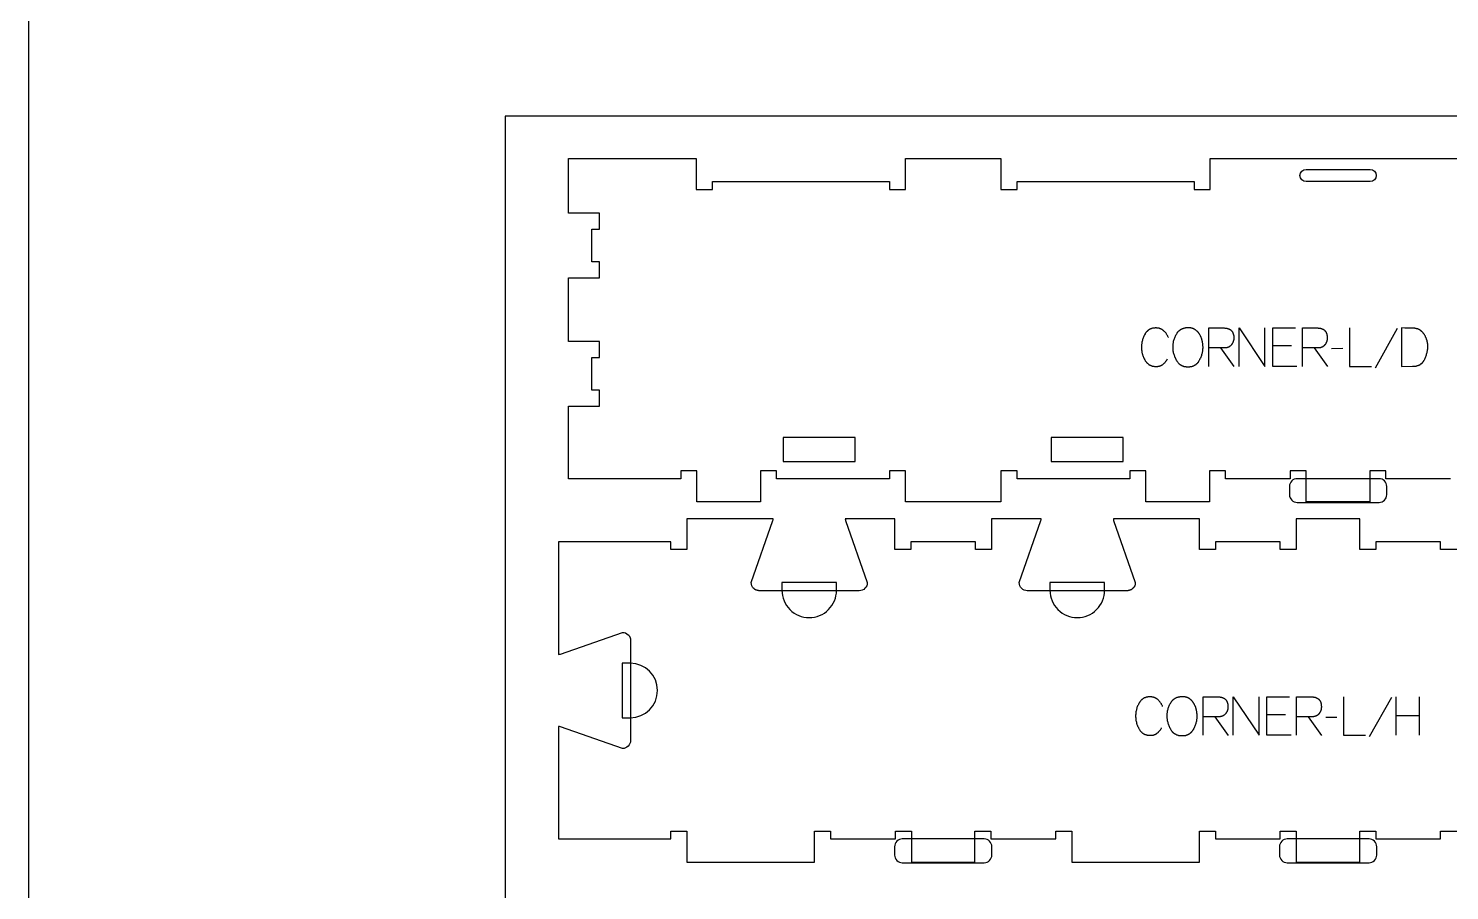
# Model space of a CAD drawing. Extents: x 0 to 4485, y 0 to 8771.
# Drawn here: x 0 to 1108, y 3107 to 3779 of the extents above; entities that cross this region are included whole.
import ezdxf

# ---------------------------------------------------------------- set-up
doc = ezdxf.new("R2010")
doc.units = 0
for name, color, linetype in [('0_SHEET_SPRUCEPLY_2440X122', 1, 'CONTINUOUS'), ('1_ANYTOOL_1MMDEEP_LABELS_S', 2, 'CONTINUOUS'), ('3_ANYTOOL_CUTTHROUGH_INSID', 4, 'CONTINUOUS'), ('4_ANYTOOL_CUTTHROUGH_OUTSI', 5, 'CONTINUOUS'), ('5_ANYTOOL_HALF_MILL_9MM_IN', 3, 'CONTINUOUS'), ('DONOTCUT', 7, 'CONTINUOUS')]:
    doc.layers.add(name, color=color, linetype=linetype)

msp = doc.modelspace()

# ---------------------------------------------------------------- linework, layer by layer
at = {"layer": '0_SHEET_SPRUCEPLY_2440X122'}
msp.add_lwpolyline([(371.7, 3711), (371.7, 2491), (2811.7, 2491), (2811.7, 3711)], close=True, dxfattribs=at)
at = {"layer": '1_ANYTOOL_1MMDEEP_LABELS_S', "color": 2}
for points in [[(888.6, 3538.5), (888.4, 3538.9), (888.2, 3539.3), (888.1, 3539.6), (887.9, 3540), (887.7, 3540.4), (887.5, 3540.7), (887.2, 3541.1), (887, 3541.4), (886.8, 3541.8), (886.5, 3542.1), (886.3, 3542.4), (886, 3542.7), (885.7, 3543), (885.4, 3543.3), (885.1, 3543.6), (884.8, 3543.8), (884.7, 3544), (884.5, 3544.1), (884.3, 3544.2), (884.2, 3544.3), (884, 3544.5), (883.8, 3544.6), (883.7, 3544.7), (883.5, 3544.8), (883.3, 3544.9), (883.2, 3545), (883, 3545.1), (882.8, 3545.1), (882.6, 3545.2), (882.4, 3545.3), (882.2, 3545.4), (882, 3545.4), (881.9, 3545.5), (881.7, 3545.6), (881.5, 3545.6), (881.3, 3545.7), (881.1, 3545.7), (880.9, 3545.8), (880.7, 3545.8), (880.5, 3545.8), (880.2, 3545.9), (880, 3545.9), (879.8, 3545.9), (879.6, 3545.9), (879.4, 3545.9), (879.2, 3546), (878.9, 3546), (878.7, 3546), (878.4, 3546), (878, 3545.9), (877.7, 3545.9), (877.4, 3545.9), (877.1, 3545.9), (876.7, 3545.8), (876.4, 3545.7), (876.1, 3545.7), (875.8, 3545.6), (875.5, 3545.5), (875.2, 3545.4), (875, 3545.3), (874.7, 3545.2), (874.5, 3545.1), (874.4, 3545.1), (874.3, 3545), (874.1, 3544.9), (874, 3544.9), (873.9, 3544.8), (873.7, 3544.7), (873.6, 3544.6), (873.5, 3544.6), (873.4, 3544.5), (873.2, 3544.4), (873.1, 3544.3), (873, 3544.2), (872.9, 3544.1), (872.6, 3543.9), (872.4, 3543.7), (872.2, 3543.5), (872, 3543.3), (871.7, 3543.1), (871.5, 3542.9), (871.3, 3542.6), (871.1, 3542.4), (870.9, 3542.1), (870.7, 3541.8), (870.6, 3541.6), (870.4, 3541.3), (870, 3540.7), (869.7, 3540.1), (869.4, 3539.5), (869.2, 3538.9), (868.9, 3538.2), (868.7, 3537.6), (868.5, 3537), (868.3, 3536.3), (868.1, 3535.7), (868, 3535), (867.9, 3534.4), (867.8, 3533.7), (867.7, 3533), (867.6, 3532.4), (867.6, 3531.7), (867.6, 3531), (867.6, 3530.3), (867.6, 3529.6), (867.7, 3528.9), (867.8, 3528.2), (867.9, 3527.5), (868, 3526.9), (868.1, 3526.2), (868.2, 3525.9), (868.3, 3525.6), (868.4, 3525.3), (868.5, 3524.9), (868.6, 3524.6), (868.7, 3524.3), (868.8, 3524), (868.9, 3523.7), (869.2, 3523.1), (869.5, 3522.5), (869.8, 3521.8), (870.1, 3521.2), (870.4, 3520.7), (870.6, 3520.4), (870.8, 3520.1), (871, 3519.8), (871.2, 3519.6), (871.4, 3519.3), (871.6, 3519.1), (871.8, 3518.8), (872, 3518.6), (872.3, 3518.4), (872.5, 3518.2), (872.7, 3518), (872.9, 3517.9), (873, 3517.8), (873.1, 3517.7), (873.2, 3517.6), (873.4, 3517.5), (873.5, 3517.5), (873.6, 3517.4), (873.7, 3517.3), (873.9, 3517.2), (874, 3517.1), (874.1, 3517.1), (874.3, 3517), (874.6, 3516.9), (874.8, 3516.7), (875.1, 3516.6), (875.4, 3516.5), (875.7, 3516.4), (876, 3516.3), (876.4, 3516.3), (876.7, 3516.2), (877, 3516.1), (877.3, 3516.1), (877.7, 3516), (878, 3516), (878.4, 3516), (878.7, 3516), (879.1, 3516), (879.4, 3516), (879.8, 3516), (880, 3516), (880.2, 3516), (880.4, 3516), (880.5, 3516.1), (880.7, 3516.1), (880.9, 3516.1), (881.1, 3516.2), (881.2, 3516.2), (881.4, 3516.2), (881.6, 3516.3), (881.7, 3516.3), (881.9, 3516.4), (882.1, 3516.4), (882.2, 3516.5), (882.4, 3516.5), (882.6, 3516.6), (882.7, 3516.7), (882.9, 3516.7), (883, 3516.8), (883.2, 3516.9), (883.3, 3517), (883.5, 3517), (883.6, 3517.1), (883.7, 3517.2), (883.9, 3517.3), (884, 3517.4), (884.2, 3517.5), (884.3, 3517.6), (884.6, 3517.8), (884.8, 3518), (885.1, 3518.2), (885.3, 3518.5), (885.6, 3518.7), (885.8, 3518.9), (886, 3519.2), (886.3, 3519.5), (886.5, 3519.7), (886.7, 3520), (886.9, 3520.3), (887.1, 3520.6), (887.3, 3520.9), (887.5, 3521.2), (887.7, 3521.5), (887.9, 3521.8)], [(920.2, 3516), (920.2, 3546), (931.6, 3546), (932.1, 3546), (932.6, 3545.9), (932.8, 3545.9), (933, 3545.9), (933.3, 3545.9), (933.5, 3545.8), (933.7, 3545.8), (933.9, 3545.8), (934.1, 3545.7), (934.3, 3545.7), (934.5, 3545.6), (934.7, 3545.6), (934.9, 3545.5), (935.1, 3545.5), (935.3, 3545.4), (935.5, 3545.3), (935.6, 3545.3), (935.8, 3545.2), (936, 3545.1), (936.1, 3545), (936.3, 3545), (936.5, 3544.9), (936.6, 3544.8), (936.8, 3544.7), (936.9, 3544.6), (937.1, 3544.5), (937.2, 3544.4), (937.3, 3544.2), (937.5, 3544.1), (937.6, 3544), (937.7, 3543.9), (937.8, 3543.8), (937.9, 3543.6), (938.1, 3543.5), (938.2, 3543.3), (938.3, 3543.2), (938.4, 3543.1), (938.5, 3542.9), (938.5, 3542.7), (938.6, 3542.6), (938.7, 3542.4), (938.8, 3542.3), (938.9, 3542.1), (938.9, 3541.9), (939, 3541.7), (939.1, 3541.6), (939.1, 3541.4), (939.2, 3541.2), (939.2, 3541), (939.3, 3540.8), (939.3, 3540.6), (939.4, 3540.4), (939.4, 3540.2), (939.5, 3540), (939.5, 3539.7), (939.5, 3539.5), (939.5, 3539.3), (939.5, 3539.1), (939.6, 3538.6), (939.6, 3538.1), (939.6, 3537.9), (939.6, 3537.8), (939.6, 3537.6), (939.5, 3537.4), (939.5, 3537.3), (939.5, 3537.1), (939.5, 3536.9), (939.5, 3536.7), (939.4, 3536.6), (939.4, 3536.4), (939.4, 3536.2), (939.3, 3536.1), (939.3, 3535.9), (939.2, 3535.7), (939.2, 3535.6), (939.1, 3535.4), (939.1, 3535.3), (939, 3535.1), (938.9, 3534.9), (938.9, 3534.8), (938.8, 3534.6), (938.7, 3534.5), (938.7, 3534.3), (938.6, 3534.1), (938.5, 3534), (938.4, 3533.8), (938.3, 3533.7), (938.2, 3533.5), (938.1, 3533.4), (938, 3533.2), (937.9, 3533.1), (937.8, 3532.9), (937.7, 3532.8), (937.6, 3532.7), (937.5, 3532.5), (937.3, 3532.4), (937.2, 3532.3), (937.1, 3532.1), (937, 3532), (936.8, 3531.9), (936.7, 3531.8), (936.6, 3531.7), (936.4, 3531.6), (936.3, 3531.5), (936.2, 3531.4), (936, 3531.3), (935.9, 3531.2), (935.7, 3531.1), (935.6, 3531.1), (935.4, 3531), (935.3, 3530.9), (935.1, 3530.9), (934.9, 3530.8), (934.8, 3530.8), (934.6, 3530.7), (934.4, 3530.7), (934.3, 3530.6), (934.1, 3530.6), (933.9, 3530.6), (933.8, 3530.6), (933.6, 3530.5), (933.4, 3530.5), (933.2, 3530.5), (931.3, 3530.4), (929.2, 3530.4), (920.3, 3530.4)], [(943.8, 3516), (943.8, 3546), (963.8, 3516), (963.8, 3546)], [(988.8, 3516), (969.9, 3516), (969.9, 3546), (987.7, 3546)], [(993.1, 3516), (993.1, 3546), (1004.5, 3546), (1005, 3546), (1005.4, 3545.9), (1005.7, 3545.9), (1005.9, 3545.9), (1006.1, 3545.9), (1006.3, 3545.8), (1006.5, 3545.8), (1006.8, 3545.8), (1007, 3545.7), (1007.2, 3545.7), (1007.4, 3545.6), (1007.6, 3545.6), (1007.8, 3545.5), (1008, 3545.5), (1008.1, 3545.4), (1008.3, 3545.3), (1008.5, 3545.3), (1008.7, 3545.2), (1008.8, 3545.1), (1009, 3545), (1009.2, 3545), (1009.3, 3544.9), (1009.5, 3544.8), (1009.6, 3544.7), (1009.8, 3544.6), (1009.9, 3544.5), (1010.1, 3544.4), (1010.2, 3544.2), (1010.3, 3544.1), (1010.4, 3544), (1010.6, 3543.9), (1010.7, 3543.8), (1010.8, 3543.6), (1010.9, 3543.5), (1011, 3543.3), (1011.1, 3543.2), (1011.2, 3543.1), (1011.3, 3542.9), (1011.4, 3542.7), (1011.5, 3542.6), (1011.6, 3542.4), (1011.7, 3542.3), (1011.7, 3542.1), (1011.8, 3541.9), (1011.9, 3541.7), (1011.9, 3541.6), (1012, 3541.4), (1012.1, 3541.2), (1012.1, 3541), (1012.2, 3540.8), (1012.2, 3540.6), (1012.2, 3540.4), (1012.3, 3540.2), (1012.3, 3540), (1012.3, 3539.7), (1012.4, 3539.5), (1012.4, 3539.3), (1012.4, 3539.1), (1012.4, 3538.6), (1012.4, 3538.1), (1012.4, 3537.9), (1012.4, 3537.8), (1012.4, 3537.6), (1012.4, 3537.4), (1012.4, 3537.3), (1012.4, 3537.1), (1012.3, 3536.9), (1012.3, 3536.7), (1012.3, 3536.6), (1012.3, 3536.4), (1012.2, 3536.2), (1012.2, 3536.1), (1012.1, 3535.9), (1012.1, 3535.7), (1012, 3535.6), (1012, 3535.4), (1011.9, 3535.3), (1011.9, 3535.1), (1011.8, 3534.9), (1011.7, 3534.8), (1011.7, 3534.6), (1011.6, 3534.5), (1011.5, 3534.3), (1011.4, 3534.1), (1011.3, 3534), (1011.3, 3533.8), (1011.2, 3533.7), (1011.1, 3533.5), (1011, 3533.4), (1010.9, 3533.2), (1010.8, 3533.1), (1010.7, 3532.9), (1010.5, 3532.8), (1010.4, 3532.7), (1010.3, 3532.5), (1010.2, 3532.4), (1010.1, 3532.3), (1009.9, 3532.1), (1009.8, 3532), (1009.7, 3531.9), (1009.6, 3531.8), (1009.4, 3531.7), (1009.3, 3531.6), (1009.1, 3531.5), (1009, 3531.4), (1008.9, 3531.3), (1008.7, 3531.2), (1008.6, 3531.1), (1008.4, 3531.1), (1008.3, 3531), (1008.1, 3530.9), (1008, 3530.9), (1007.8, 3530.8), (1007.6, 3530.8), (1007.5, 3530.7), (1007.3, 3530.7), (1007.1, 3530.6), (1007, 3530.6), (1006.8, 3530.6), (1006.6, 3530.6), (1006.4, 3530.5), (1006.2, 3530.5), (1006.1, 3530.5), (1004.1, 3530.4), (1002.1, 3530.4), (993.1, 3530.4)], [(1029.7, 3546), (1029.7, 3516), (1046.8, 3516)], [(1066.9, 3545.5), (1049.8, 3514.7)], [(929.2, 3530.4), (939.7, 3515.9)], [(984.5, 3532), (969.9, 3532)], [(1002.1, 3530.4), (1012.6, 3515.9)], [(1024.6, 3529.9), (1015.8, 3529.8)], [(884, 3251), (883.9, 3251.4), (883.7, 3251.8), (883.5, 3252.2), (883.3, 3252.5), (883.1, 3252.9), (882.9, 3253.3), (882.7, 3253.6), (882.5, 3253.9), (882.2, 3254.3), (882, 3254.6), (881.7, 3254.9), (881.4, 3255.2), (881.2, 3255.5), (880.9, 3255.8), (880.6, 3256.1), (880.3, 3256.3), (880.1, 3256.5), (880, 3256.6), (879.8, 3256.7), (879.6, 3256.8), (879.5, 3257), (879.3, 3257.1), (879.1, 3257.2), (878.9, 3257.3), (878.8, 3257.4), (878.6, 3257.5), (878.4, 3257.6), (878.2, 3257.6), (878.1, 3257.7), (877.9, 3257.8), (877.7, 3257.9), (877.5, 3257.9), (877.3, 3258), (877.1, 3258.1), (876.9, 3258.1), (876.7, 3258.2), (876.5, 3258.2), (876.3, 3258.3), (876.1, 3258.3), (875.9, 3258.3), (875.7, 3258.4), (875.5, 3258.4), (875.3, 3258.4), (875, 3258.4), (874.8, 3258.5), (874.6, 3258.5), (874.4, 3258.5), (874.2, 3258.5), (873.8, 3258.5), (873.5, 3258.5), (873.1, 3258.4), (872.8, 3258.4), (872.5, 3258.4), (872.2, 3258.3), (871.9, 3258.2), (871.6, 3258.2), (871.3, 3258.1), (871, 3258), (870.7, 3257.9), (870.4, 3257.8), (870.1, 3257.7), (870, 3257.6), (869.8, 3257.6), (869.7, 3257.5), (869.6, 3257.4), (869.4, 3257.4), (869.3, 3257.3), (869.2, 3257.2), (869.1, 3257.1), (868.9, 3257.1), (868.8, 3257), (868.7, 3256.9), (868.6, 3256.8), (868.4, 3256.7), (868.3, 3256.6), (868.1, 3256.4), (867.8, 3256.3), (867.6, 3256), (867.4, 3255.8), (867.2, 3255.6), (867, 3255.4), (866.8, 3255.1), (866.6, 3254.9), (866.4, 3254.6), (866.2, 3254.3), (866, 3254.1), (865.8, 3253.8), (865.5, 3253.2), (865.2, 3252.6), (864.9, 3252), (864.6, 3251.4), (864.3, 3250.8), (864.1, 3250.1), (863.9, 3249.5), (863.7, 3248.9), (863.6, 3248.2), (863.4, 3247.6), (863.3, 3246.9), (863.2, 3246.2), (863.1, 3245.5), (863.1, 3244.9), (863, 3244.2), (863, 3243.5), (863, 3242.8), (863.1, 3242.1), (863.1, 3241.4), (863.2, 3240.7), (863.3, 3240.1), (863.4, 3239.4), (863.6, 3238.7), (863.6, 3238.4), (863.7, 3238.1), (863.8, 3237.8), (863.9, 3237.4), (864, 3237.1), (864.1, 3236.8), (864.2, 3236.5), (864.4, 3236.2), (864.6, 3235.6), (864.9, 3235), (865.2, 3234.4), (865.5, 3233.8), (865.9, 3233.2), (866, 3232.9), (866.2, 3232.6), (866.4, 3232.3), (866.6, 3232.1), (866.8, 3231.8), (867, 3231.6), (867.3, 3231.3), (867.5, 3231.1), (867.7, 3230.9), (867.9, 3230.7), (868.2, 3230.5), (868.3, 3230.4), (868.4, 3230.3), (868.5, 3230.2), (868.7, 3230.1), (868.8, 3230), (868.9, 3230), (869.1, 3229.9), (869.2, 3229.8), (869.3, 3229.7), (869.5, 3229.6), (869.6, 3229.6), (869.7, 3229.5), (870, 3229.4), (870.3, 3229.2), (870.6, 3229.1), (870.9, 3229), (871.2, 3228.9), (871.5, 3228.8), (871.8, 3228.8), (872.1, 3228.7), (872.4, 3228.6), (872.8, 3228.6), (873.1, 3228.5), (873.4, 3228.5), (873.8, 3228.5), (874.1, 3228.5), (874.5, 3228.5), (874.9, 3228.5), (875.3, 3228.5), (875.4, 3228.5), (875.6, 3228.5), (875.8, 3228.5), (876, 3228.6), (876.2, 3228.6), (876.3, 3228.6), (876.5, 3228.7), (876.7, 3228.7), (876.9, 3228.7), (877, 3228.8), (877.2, 3228.8), (877.4, 3228.9), (877.5, 3228.9), (877.7, 3229), (877.8, 3229), (878, 3229.1), (878.1, 3229.2), (878.3, 3229.2), (878.5, 3229.3), (878.6, 3229.4), (878.7, 3229.5), (878.9, 3229.5), (879, 3229.6), (879.2, 3229.7), (879.3, 3229.8), (879.5, 3229.9), (879.6, 3230), (879.7, 3230.1), (880, 3230.3), (880.3, 3230.5), (880.5, 3230.7), (880.8, 3231), (881, 3231.2), (881.2, 3231.5), (881.5, 3231.7), (881.7, 3232), (881.9, 3232.2), (882.1, 3232.5), (882.4, 3232.8), (882.6, 3233.1), (882.8, 3233.4), (883, 3233.7), (883.1, 3234), (883.3, 3234.3)], [(915.7, 3228.5), (915.7, 3258.5), (927, 3258.5), (927.5, 3258.5), (928, 3258.4), (928.2, 3258.4), (928.5, 3258.4), (928.7, 3258.4), (928.9, 3258.3), (929.1, 3258.3), (929.3, 3258.3), (929.6, 3258.2), (929.8, 3258.2), (930, 3258.1), (930.2, 3258.1), (930.3, 3258), (930.5, 3258), (930.7, 3257.9), (930.9, 3257.8), (931.1, 3257.8), (931.2, 3257.7), (931.4, 3257.6), (931.6, 3257.5), (931.7, 3257.5), (931.9, 3257.4), (932.1, 3257.3), (932.2, 3257.2), (932.4, 3257.1), (932.5, 3257), (932.6, 3256.9), (932.8, 3256.7), (932.9, 3256.6), (933, 3256.5), (933.1, 3256.4), (933.3, 3256.3), (933.4, 3256.1), (933.5, 3256), (933.6, 3255.8), (933.7, 3255.7), (933.8, 3255.6), (933.9, 3255.4), (934, 3255.3), (934.1, 3255.1), (934.2, 3254.9), (934.2, 3254.8), (934.3, 3254.6), (934.4, 3254.4), (934.5, 3254.2), (934.5, 3254.1), (934.6, 3253.9), (934.6, 3253.7), (934.7, 3253.5), (934.7, 3253.3), (934.8, 3253.1), (934.8, 3252.9), (934.9, 3252.7), (934.9, 3252.5), (934.9, 3252.2), (934.9, 3252), (935, 3251.8), (935, 3251.6), (935, 3251.1), (935, 3250.6), (935, 3250.5), (935, 3250.3), (935, 3250.1), (935, 3249.9), (935, 3249.8), (935, 3249.6), (934.9, 3249.4), (934.9, 3249.2), (934.9, 3249.1), (934.8, 3248.9), (934.8, 3248.7), (934.8, 3248.6), (934.7, 3248.4), (934.7, 3248.2), (934.6, 3248.1), (934.6, 3247.9), (934.5, 3247.8), (934.5, 3247.6), (934.4, 3247.4), (934.3, 3247.3), (934.3, 3247.1), (934.2, 3247), (934.1, 3246.8), (934, 3246.6), (933.9, 3246.5), (933.8, 3246.3), (933.8, 3246.2), (933.7, 3246), (933.6, 3245.9), (933.5, 3245.7), (933.3, 3245.6), (933.2, 3245.4), (933.1, 3245.3), (933, 3245.2), (932.9, 3245), (932.8, 3244.9), (932.7, 3244.8), (932.5, 3244.6), (932.4, 3244.5), (932.3, 3244.4), (932.1, 3244.3), (932, 3244.2), (931.9, 3244.1), (931.7, 3244), (931.6, 3243.9), (931.4, 3243.8), (931.3, 3243.7), (931.2, 3243.7), (931, 3243.6), (930.9, 3243.5), (930.7, 3243.4), (930.5, 3243.4), (930.4, 3243.3), (930.2, 3243.3), (930.1, 3243.2), (929.9, 3243.2), (929.7, 3243.1), (929.5, 3243.1), (929.4, 3243.1), (929.2, 3243.1), (929, 3243), (928.8, 3243), (928.6, 3243), (926.7, 3242.9), (924.7, 3242.9), (915.7, 3242.9)], [(939.2, 3228.5), (939.2, 3258.5), (959.3, 3228.5), (959.3, 3258.5)], [(984.3, 3228.5), (965.3, 3228.5), (965.3, 3258.5), (983.1, 3258.5)], [(988.5, 3228.5), (988.5, 3258.5), (999.9, 3258.5), (1000.4, 3258.5), (1000.9, 3258.4), (1001.1, 3258.4), (1001.3, 3258.4), (1001.6, 3258.4), (1001.8, 3258.3), (1002, 3258.3), (1002.2, 3258.3), (1002.4, 3258.2), (1002.6, 3258.2), (1002.8, 3258.1), (1003, 3258.1), (1003.2, 3258), (1003.4, 3258), (1003.6, 3257.9), (1003.8, 3257.8), (1003.9, 3257.8), (1004.1, 3257.7), (1004.3, 3257.6), (1004.4, 3257.5), (1004.6, 3257.5), (1004.8, 3257.4), (1004.9, 3257.3), (1005.1, 3257.2), (1005.2, 3257.1), (1005.4, 3257), (1005.5, 3256.9), (1005.6, 3256.7), (1005.8, 3256.6), (1005.9, 3256.5), (1006, 3256.4), (1006.1, 3256.3), (1006.2, 3256.1), (1006.3, 3256), (1006.5, 3255.8), (1006.6, 3255.7), (1006.7, 3255.6), (1006.8, 3255.4), (1006.8, 3255.3), (1006.9, 3255.1), (1007, 3254.9), (1007.1, 3254.8), (1007.2, 3254.6), (1007.2, 3254.4), (1007.3, 3254.2), (1007.4, 3254.1), (1007.4, 3253.9), (1007.5, 3253.7), (1007.5, 3253.5), (1007.6, 3253.3), (1007.6, 3253.1), (1007.7, 3252.9), (1007.7, 3252.7), (1007.8, 3252.5), (1007.8, 3252.2), (1007.8, 3252), (1007.8, 3251.8), (1007.8, 3251.6), (1007.9, 3251.1), (1007.9, 3250.6), (1007.9, 3250.5), (1007.9, 3250.3), (1007.9, 3250.1), (1007.8, 3249.9), (1007.8, 3249.8), (1007.8, 3249.6), (1007.8, 3249.4), (1007.8, 3249.2), (1007.7, 3249.1), (1007.7, 3248.9), (1007.7, 3248.7), (1007.6, 3248.6), (1007.6, 3248.4), (1007.5, 3248.2), (1007.5, 3248.1), (1007.4, 3247.9), (1007.4, 3247.8), (1007.3, 3247.6), (1007.2, 3247.4), (1007.2, 3247.3), (1007.1, 3247.1), (1007, 3247), (1007, 3246.8), (1006.9, 3246.6), (1006.8, 3246.5), (1006.7, 3246.3), (1006.6, 3246.2), (1006.5, 3246), (1006.4, 3245.9), (1006.3, 3245.7), (1006.2, 3245.6), (1006.1, 3245.4), (1006, 3245.3), (1005.9, 3245.2), (1005.8, 3245), (1005.6, 3244.9), (1005.5, 3244.8), (1005.4, 3244.6), (1005.3, 3244.5), (1005.1, 3244.4), (1005, 3244.3), (1004.9, 3244.2), (1004.7, 3244.1), (1004.6, 3244), (1004.4, 3243.9), (1004.3, 3243.8), (1004.2, 3243.7), (1004, 3243.7), (1003.9, 3243.6), (1003.7, 3243.5), (1003.6, 3243.4), (1003.4, 3243.4), (1003.2, 3243.3), (1003.1, 3243.3), (1002.9, 3243.2), (1002.7, 3243.2), (1002.6, 3243.1), (1002.4, 3243.1), (1002.2, 3243.1), (1002, 3243.1), (1001.9, 3243), (1001.7, 3243), (1001.5, 3243), (999.6, 3242.9), (997.5, 3242.9), (988.6, 3242.9)], [(1025.1, 3258.5), (1025.1, 3228.5), (1042.2, 3228.5)], [(1062.4, 3258), (1045.2, 3227.2)], [(1065.9, 3258.5), (1065.9, 3228.5)], [(1084.2, 3228.5), (1084.2, 3258.5)], [(924.7, 3242.9), (935.1, 3228.4)], [(980, 3244.5), (965.3, 3244.5)], [(997.5, 3242.9), (1008, 3228.4)], [(1020, 3242.4), (1011.2, 3242.3)], [(1084.2, 3243.8), (1065.9, 3243.8)]]:
    msp.add_lwpolyline(points, dxfattribs=at)
for points in [[(904.2, 3546.3), (904.6, 3546.3), (905, 3546.3), (905.3, 3546.3), (905.7, 3546.2), (905.8, 3546.2), (906, 3546.2), (906.2, 3546.1), (906.3, 3546.1), (906.5, 3546.1), (906.7, 3546), (906.8, 3546), (907, 3545.9), (907.2, 3545.9), (907.3, 3545.8), (907.5, 3545.8), (907.6, 3545.7), (907.8, 3545.7), (907.9, 3545.6), (908.1, 3545.5), (908.2, 3545.5), (908.4, 3545.4), (908.5, 3545.3), (908.6, 3545.3), (908.8, 3545.2), (908.9, 3545.1), (909.1, 3545), (909.2, 3544.9), (909.3, 3544.8), (909.6, 3544.6), (909.8, 3544.4), (910.1, 3544.2), (910.3, 3544), (910.6, 3543.8), (910.8, 3543.6), (911, 3543.4), (911.2, 3543.2), (911.4, 3542.9), (911.7, 3542.7), (911.9, 3542.4), (912, 3542.2), (912.2, 3541.9), (912.4, 3541.6), (912.6, 3541.4), (912.8, 3541.1), (912.9, 3540.8), (913.1, 3540.5), (913.3, 3540.2), (913.4, 3539.9), (913.5, 3539.6), (913.7, 3539.3), (913.8, 3539), (913.9, 3538.7), (914.1, 3538.4), (914.2, 3538.1), (914.3, 3537.7), (914.4, 3537.4), (914.5, 3537.1), (914.6, 3536.7), (914.7, 3536.4), (914.7, 3536.1), (914.9, 3535.4), (915, 3534.7), (915.1, 3534), (915.2, 3533.4), (915.3, 3532.7), (915.3, 3532.1), (915.4, 3531.4), (915.4, 3530.8), (915.4, 3530.2), (915.3, 3529.5), (915.3, 3528.9), (915.2, 3528.2), (915.1, 3527.6), (915, 3527), (914.8, 3526.3), (914.7, 3525.7), (914.5, 3525.1), (914.3, 3524.4), (914.1, 3523.8), (913.8, 3523.1), (913.5, 3522.5), (913.2, 3521.9), (912.9, 3521.2), (912.6, 3520.6), (912.4, 3520.3), (912.2, 3520), (912.1, 3519.7), (911.9, 3519.4), (911.7, 3519.1), (911.4, 3518.9), (911.2, 3518.6), (911, 3518.4), (910.9, 3518.2), (910.8, 3518.1), (910.7, 3518), (910.6, 3517.9), (910.4, 3517.8), (910.3, 3517.7), (910.2, 3517.6), (910.1, 3517.5), (910, 3517.4), (909.8, 3517.3), (909.7, 3517.2), (909.6, 3517.1), (909.4, 3517), (909.3, 3516.9), (909.2, 3516.9), (909, 3516.8), (908.9, 3516.7), (908.8, 3516.6), (908.6, 3516.5), (908.5, 3516.5), (908.3, 3516.4), (908.2, 3516.3), (908, 3516.3), (907.9, 3516.2), (907.7, 3516.2), (907.6, 3516.1), (907.4, 3516), (907.3, 3516), (907, 3515.9), (906.7, 3515.8), (906.3, 3515.7), (906, 3515.7), (905.7, 3515.6), (905.3, 3515.6), (905, 3515.5), (904.6, 3515.5), (904.2, 3515.5), (903.9, 3515.5), (903.5, 3515.5), (903.1, 3515.5), (902.7, 3515.5), (902.4, 3515.6), (902, 3515.6), (901.7, 3515.7), (901.3, 3515.7), (901, 3515.8), (900.7, 3515.9), (900.4, 3516), (900.2, 3516.1), (900, 3516.1), (899.9, 3516.2), (899.7, 3516.2), (899.6, 3516.3), (899.4, 3516.3), (899.3, 3516.4), (899.1, 3516.5), (899, 3516.6), (898.8, 3516.6), (898.7, 3516.7), (898.6, 3516.8), (898.4, 3516.9), (898.3, 3517), (898.1, 3517), (898, 3517.1), (897.9, 3517.2), (897.7, 3517.3), (897.6, 3517.4), (897.5, 3517.5), (897.4, 3517.6), (897.2, 3517.7), (897.1, 3517.8), (897, 3517.9), (896.9, 3518.1), (896.8, 3518.2), (896.7, 3518.3), (896.5, 3518.4), (896.4, 3518.5), (896.3, 3518.7), (896.1, 3518.9), (895.9, 3519.2), (895.7, 3519.5), (895.5, 3519.8), (895.3, 3520.1), (895.1, 3520.4), (894.9, 3520.7), (894.6, 3521.3), (894.3, 3522), (894, 3522.6), (893.7, 3523.3), (893.5, 3523.9), (893.3, 3524.6), (893.1, 3525.2), (892.9, 3525.9), (892.7, 3526.5), (892.6, 3527.2), (892.4, 3527.8), (892.3, 3528.5), (892.3, 3529.1), (892.2, 3529.8), (892.2, 3530.4), (892.2, 3531.1), (892.2, 3531.8), (892.2, 3532.5), (892.3, 3533.2), (892.4, 3533.8), (892.5, 3534.5), (892.6, 3535.2), (892.7, 3535.8), (892.9, 3536.5), (893.1, 3537.1), (893.3, 3537.8), (893.5, 3538.4), (893.8, 3539), (894.1, 3539.7), (894.4, 3540.3), (894.7, 3540.9), (895.1, 3541.5), (895.3, 3541.8), (895.4, 3542.1), (895.6, 3542.3), (895.8, 3542.6), (896.1, 3542.9), (896.3, 3543.1), (896.5, 3543.4), (896.7, 3543.6), (896.8, 3543.7), (897, 3543.8), (897.1, 3543.9), (897.2, 3544), (897.3, 3544.1), (897.5, 3544.2), (897.6, 3544.3), (897.7, 3544.4), (897.8, 3544.5), (898, 3544.6), (898.1, 3544.7), (898.2, 3544.8), (898.4, 3544.9), (898.5, 3544.9), (898.7, 3545), (898.8, 3545.1), (898.9, 3545.2), (899.1, 3545.2), (899.4, 3545.4), (899.7, 3545.5), (900, 3545.6), (900.3, 3545.7), (900.6, 3545.8), (901, 3545.9), (901.3, 3546), (901.6, 3546.1), (902, 3546.1), (902.3, 3546.2), (902.7, 3546.2), (903.1, 3546.3), (903.5, 3546.3), (903.8, 3546.3)], [(1070.4, 3546), (1070.4, 3516), (1078.9, 3516.1), (1079.3, 3516.1), (1079.7, 3516.1), (1080.1, 3516.1), (1080.5, 3516.1), (1080.9, 3516.2), (1081.3, 3516.3), (1081.6, 3516.3), (1082, 3516.4), (1082.3, 3516.5), (1082.7, 3516.6), (1083, 3516.7), (1083.3, 3516.8), (1083.6, 3516.9), (1083.8, 3517), (1083.9, 3517.1), (1084.1, 3517.1), (1084.2, 3517.2), (1084.4, 3517.3), (1084.5, 3517.3), (1084.7, 3517.4), (1084.8, 3517.5), (1085, 3517.6), (1085.1, 3517.7), (1085.2, 3517.8), (1085.4, 3517.9), (1085.5, 3518), (1085.6, 3518.1), (1085.8, 3518.1), (1085.9, 3518.2), (1086, 3518.4), (1086.1, 3518.5), (1086.3, 3518.6), (1086.4, 3518.7), (1086.5, 3518.8), (1086.6, 3518.9), (1086.7, 3519), (1086.8, 3519.1), (1086.9, 3519.3), (1087, 3519.4), (1087.1, 3519.5), (1087.2, 3519.6), (1087.3, 3519.8), (1087.4, 3519.9), (1087.5, 3520), (1087.6, 3520.2), (1087.8, 3520.5), (1088, 3520.8), (1088.2, 3521.1), (1088.5, 3521.7), (1088.8, 3522.3), (1089.1, 3522.9), (1089.3, 3523.6), (1089.5, 3524.2), (1089.8, 3524.9), (1089.9, 3525.5), (1090.1, 3526.2), (1090.3, 3526.8), (1090.4, 3527.5), (1090.5, 3528.2), (1090.6, 3528.9), (1090.7, 3529.6), (1090.7, 3530.2), (1090.8, 3530.9), (1090.8, 3531.7), (1090.8, 3532.2), (1090.7, 3532.8), (1090.7, 3533.4), (1090.6, 3534), (1090.5, 3534.6), (1090.5, 3534.9), (1090.4, 3535.1), (1090.4, 3535.4), (1090.3, 3535.7), (1090.2, 3536), (1090.2, 3536.3), (1090.1, 3536.5), (1090, 3536.8), (1089.9, 3537.1), (1089.8, 3537.3), (1089.7, 3537.6), (1089.6, 3537.9), (1089.5, 3538.2), (1089.4, 3538.4), (1089.1, 3538.9), (1088.9, 3539.5), (1088.6, 3540), (1088.3, 3540.5), (1088.1, 3540.8), (1087.9, 3541.1), (1087.7, 3541.4), (1087.5, 3541.6), (1087.3, 3541.9), (1087.1, 3542.2), (1086.9, 3542.4), (1086.6, 3542.7), (1086.4, 3542.9), (1086.2, 3543.1), (1086, 3543.3), (1085.7, 3543.5), (1085.5, 3543.7), (1085.3, 3543.9), (1085, 3544.1), (1084.8, 3544.3), (1084.5, 3544.4), (1084.3, 3544.6), (1084, 3544.7), (1083.8, 3544.8), (1083.5, 3545), (1083.2, 3545.1), (1083, 3545.2), (1082.7, 3545.3), (1082.4, 3545.4), (1082.1, 3545.4), (1081.8, 3545.5), (1081.6, 3545.6), (1081.3, 3545.6), (1081, 3545.6), (1080.7, 3545.7), (1080.4, 3545.7), (1078, 3545.8), (1075.5, 3545.9), (1072.9, 3545.9)], [(899.7, 3258.8), (900, 3258.8), (900.4, 3258.8), (900.8, 3258.8), (901.1, 3258.7), (901.3, 3258.7), (901.4, 3258.7), (901.6, 3258.6), (901.8, 3258.6), (901.9, 3258.6), (902.1, 3258.5), (902.3, 3258.5), (902.4, 3258.4), (902.6, 3258.4), (902.8, 3258.3), (902.9, 3258.3), (903.1, 3258.2), (903.2, 3258.2), (903.4, 3258.1), (903.5, 3258), (903.7, 3258), (903.8, 3257.9), (903.9, 3257.8), (904.1, 3257.8), (904.2, 3257.7), (904.4, 3257.6), (904.5, 3257.5), (904.6, 3257.4), (904.8, 3257.3), (905, 3257.1), (905.3, 3257), (905.5, 3256.8), (905.8, 3256.5), (906, 3256.3), (906.2, 3256.1), (906.5, 3255.9), (906.7, 3255.7), (906.9, 3255.4), (907.1, 3255.2), (907.3, 3254.9), (907.5, 3254.7), (907.7, 3254.4), (907.9, 3254.1), (908, 3253.9), (908.2, 3253.6), (908.4, 3253.3), (908.5, 3253), (908.7, 3252.7), (908.8, 3252.4), (909, 3252.1), (909.1, 3251.8), (909.3, 3251.5), (909.4, 3251.2), (909.5, 3250.9), (909.6, 3250.6), (909.7, 3250.2), (909.8, 3249.9), (909.9, 3249.6), (910, 3249.2), (910.1, 3248.9), (910.2, 3248.6), (910.3, 3247.9), (910.5, 3247.2), (910.6, 3246.5), (910.6, 3245.9), (910.7, 3245.2), (910.8, 3244.6), (910.8, 3243.9), (910.8, 3243.3), (910.8, 3242.7), (910.8, 3242), (910.7, 3241.4), (910.6, 3240.7), (910.5, 3240.1), (910.4, 3239.5), (910.3, 3238.8), (910.1, 3238.2), (909.9, 3237.6), (909.7, 3236.9), (909.5, 3236.3), (909.2, 3235.6), (909, 3235), (908.7, 3234.4), (908.4, 3233.7), (908, 3233.1), (907.9, 3232.8), (907.7, 3232.5), (907.5, 3232.2), (907.3, 3231.9), (907.1, 3231.6), (906.9, 3231.4), (906.7, 3231.1), (906.5, 3230.9), (906.3, 3230.7), (906.2, 3230.6), (906.1, 3230.5), (906, 3230.4), (905.9, 3230.3), (905.8, 3230.2), (905.6, 3230.1), (905.5, 3230), (905.4, 3229.9), (905.3, 3229.8), (905.1, 3229.7), (905, 3229.6), (904.9, 3229.5), (904.7, 3229.4), (904.6, 3229.4), (904.5, 3229.3), (904.3, 3229.2), (904.2, 3229.1), (904.1, 3229), (903.9, 3229), (903.8, 3228.9), (903.6, 3228.8), (903.5, 3228.8), (903.3, 3228.7), (903.2, 3228.7), (903, 3228.6), (902.9, 3228.5), (902.7, 3228.5), (902.4, 3228.4), (902.1, 3228.3), (901.8, 3228.2), (901.4, 3228.2), (901.1, 3228.1), (900.8, 3228.1), (900.4, 3228), (900, 3228), (899.7, 3228), (899.3, 3228), (898.9, 3228), (898.6, 3228), (898.2, 3228), (897.8, 3228.1), (897.5, 3228.1), (897.1, 3228.2), (896.8, 3228.2), (896.4, 3228.3), (896.1, 3228.4), (895.8, 3228.5), (895.6, 3228.6), (895.5, 3228.6), (895.3, 3228.7), (895.2, 3228.7), (895, 3228.8), (894.9, 3228.9), (894.7, 3228.9), (894.6, 3229), (894.4, 3229.1), (894.3, 3229.1), (894.1, 3229.2), (894, 3229.3), (893.9, 3229.4), (893.7, 3229.5), (893.6, 3229.5), (893.5, 3229.6), (893.3, 3229.7), (893.2, 3229.8), (893.1, 3229.9), (892.9, 3230), (892.8, 3230.1), (892.7, 3230.2), (892.6, 3230.3), (892.4, 3230.4), (892.3, 3230.6), (892.2, 3230.7), (892.1, 3230.8), (892, 3230.9), (891.9, 3231), (891.8, 3231.2), (891.5, 3231.4), (891.3, 3231.7), (891.1, 3232), (890.9, 3232.3), (890.7, 3232.6), (890.6, 3232.9), (890.4, 3233.2), (890, 3233.8), (889.7, 3234.5), (889.4, 3235.1), (889.2, 3235.8), (888.9, 3236.4), (888.7, 3237.1), (888.5, 3237.7), (888.3, 3238.4), (888.1, 3239), (888, 3239.7), (887.9, 3240.3), (887.8, 3241), (887.7, 3241.6), (887.7, 3242.3), (887.6, 3242.9), (887.6, 3243.6), (887.6, 3244.3), (887.7, 3245), (887.7, 3245.7), (887.8, 3246.3), (887.9, 3247), (888, 3247.7), (888.2, 3248.3), (888.3, 3249), (888.5, 3249.6), (888.7, 3250.3), (889, 3250.9), (889.2, 3251.5), (889.5, 3252.2), (889.8, 3252.8), (890.2, 3253.4), (890.5, 3254), (890.7, 3254.3), (890.9, 3254.6), (891.1, 3254.9), (891.3, 3255.1), (891.5, 3255.4), (891.7, 3255.6), (891.9, 3255.9), (892.2, 3256.1), (892.3, 3256.2), (892.4, 3256.3), (892.5, 3256.4), (892.6, 3256.5), (892.8, 3256.6), (892.9, 3256.7), (893, 3256.8), (893.2, 3256.9), (893.3, 3257), (893.4, 3257.1), (893.6, 3257.2), (893.7, 3257.3), (893.8, 3257.4), (894, 3257.5), (894.1, 3257.5), (894.2, 3257.6), (894.4, 3257.7), (894.5, 3257.8), (894.8, 3257.9), (895.1, 3258), (895.4, 3258.1), (895.8, 3258.2), (896.1, 3258.3), (896.4, 3258.4), (896.7, 3258.5), (897.1, 3258.6), (897.4, 3258.6), (897.8, 3258.7), (898.1, 3258.7), (898.5, 3258.8), (898.9, 3258.8), (899.3, 3258.8)]]:
    msp.add_lwpolyline(points, close=True, dxfattribs=at)
at = {"layer": '3_ANYTOOL_CUTTHROUGH_INSID', "color": 4}
msp.add_lwpolyline([(1045.9, 3660), (995.9, 3660, -1), (995.9, 3669.5), (1045.9, 3669.5, -1)], format="xyb", close=True, dxfattribs=at)
msp.add_lwpolyline([(1045.9, 3660), (995.9, 3660, -1), (995.9, 3669.5), (1045.9, 3669.5, -1)], format="xyb", close=True, dxfattribs=at)
for points in [[(588.3, 3442), (644.5, 3442), (644.5, 3460.5), (588.3, 3460.5)], [(588.3, 3442), (644.5, 3442), (644.5, 3460.5), (588.3, 3460.5)], [(853.4, 3442), (853.4, 3460.5), (797.2, 3460.5), (797.2, 3442)], [(853.4, 3442), (853.4, 3460.5), (797.2, 3460.5), (797.2, 3442)]]:
    msp.add_lwpolyline(points, close=True, dxfattribs=at)
at = {"layer": '4_ANYTOOL_CUTTHROUGH_OUTSI', "color": 5}
msp.add_lwpolyline([(1108.6, 3428.5), (1058.1, 3428.5), (1058.1, 3434.5), (1045.6, 3434.5), (1045.6, 3410.5), (996.1, 3410.5), (996.1, 3434.5), (983.6, 3434.5), (983.6, 3428.5), (933.1, 3428.5), (933.1, 3434.5), (920.6, 3434.5), (920.6, 3410.5), (871.1, 3410.5), (871.1, 3434.5), (858.6, 3434.5), (858.6, 3428.5), (770.6, 3428.5), (770.6, 3434.5), (758.1, 3434.5), (758.1, 3410.5), (683.6, 3410.5), (683.6, 3434.5), (671.1, 3434.5), (671.1, 3428.5), (583.1, 3428.5), (583.1, 3434.5), (570.6, 3434.5), (570.6, 3410.5), (521.1, 3410.5), (521.1, 3410.5), (521.1, 3434.3), (521.1, 3434.5), (508.6, 3434.5), (508.6, 3428.5), (421.1, 3428.5), (421.1, 3485), (445.1, 3485), (445.1, 3497.5), (439.1, 3497.5), (439.1, 3523), (445.1, 3523), (445.1, 3535.5), (421.1, 3535.5), (421.1, 3585), (445.1, 3585), (445.1, 3597.5), (439.1, 3597.5), (439.1, 3623), (445.1, 3623), (445.1, 3635.5), (421.1, 3635.5), (421.1, 3678), (520.6, 3678), (520.6, 3678), (520.6, 3654.3), (520.6, 3654), (533.1, 3654), (533.1, 3660), (570.9, 3660), (671.1, 3660), (671.1, 3654), (683.6, 3654), (683.6, 3678), (758.1, 3678), (758.1, 3654), (770.6, 3654), (770.6, 3660), (870.9, 3660), (908.6, 3660), (908.6, 3660), (908.6, 3654), (921.1, 3654), (921.1, 3678), (921.1, 3678), (1120.6, 3678)], dxfattribs=at)
msp.add_lwpolyline([(1108.6, 3428.5), (1058.1, 3428.5), (1058.1, 3434.5), (1045.6, 3434.5), (1045.6, 3410.5), (996.1, 3410.5), (996.1, 3434.5), (983.6, 3434.5), (983.6, 3428.5), (933.1, 3428.5), (933.1, 3434.5), (920.6, 3434.5), (920.6, 3410.5), (871.1, 3410.5), (871.1, 3434.5), (858.6, 3434.5), (858.6, 3428.5), (770.6, 3428.5), (770.6, 3434.5), (758.1, 3434.5), (758.1, 3410.5), (683.6, 3410.5), (683.6, 3434.5), (671.1, 3434.5), (671.1, 3428.5), (583.1, 3428.5), (583.1, 3434.5), (570.6, 3434.5), (570.6, 3410.5), (521.1, 3410.5), (521.1, 3410.5), (521.1, 3434.3), (521.1, 3434.5), (508.6, 3434.5), (508.6, 3428.5), (421.1, 3428.5), (421.1, 3485), (445.1, 3485), (445.1, 3497.5), (439.1, 3497.5), (439.1, 3523), (445.1, 3523), (445.1, 3535.5), (421.1, 3535.5), (421.1, 3585), (445.1, 3585), (445.1, 3597.5), (439.1, 3597.5), (439.1, 3623), (445.1, 3623), (445.1, 3635.5), (421.1, 3635.5), (421.1, 3678), (520.6, 3678), (520.6, 3678), (520.6, 3654.3), (520.6, 3654), (533.1, 3654), (533.1, 3660), (570.9, 3660), (671.1, 3660), (671.1, 3654), (683.6, 3654), (683.6, 3678), (758.1, 3678), (758.1, 3654), (770.6, 3654), (770.6, 3660), (870.9, 3660), (908.6, 3660), (908.6, 3660), (908.6, 3654), (921.1, 3654), (921.1, 3678), (921.1, 3678), (1120.6, 3678)], dxfattribs=at)
msp.add_lwpolyline([(1113.3, 3373.2), (1100.8, 3373.2), (1100.8, 3379.2), (1050.3, 3379.2), (1050.3, 3373.2), (1037.8, 3373.2), (1037.8, 3397.2), (988.3, 3397.2), (988.3, 3373.2), (975.8, 3373.2), (975.8, 3379.2), (925.3, 3379.2), (925.3, 3373.2), (912.8, 3373.2), (912.8, 3397.2), (863.1, 3397.2), (845.7, 3397.2), (845.7, 3397.2, 0.061485), (845.9, 3395.8), (862.8, 3347.6), (862.8, 3347.5), (862.8, 3347.5), (862.8, 3347.5, -0.198912), (861, 3343.1), (860.9, 3343), (860.8, 3342.9), (860.6, 3342.8), (860.5, 3342.7), (860.4, 3342.6), (860.3, 3342.5), (860.2, 3342.4), (860, 3342.3), (859.9, 3342.2), (859.8, 3342.1), (859.6, 3342), (859.5, 3342), (859.4, 3341.9), (859.2, 3341.8), (859.1, 3341.8), (858.9, 3341.7), (858.8, 3341.6), (858.7, 3341.6), (858.5, 3341.5), (858.4, 3341.5), (858.2, 3341.5), (858.1, 3341.4), (857.9, 3341.4), (857.8, 3341.3), (857.6, 3341.3), (857.5, 3341.3), (857.3, 3341.3), (857.2, 3341.3), (857, 3341.2), (856.9, 3341.2), (856.7, 3341.2), (856.6, 3341.2), (778.6, 3341.2, -0.414214), (772.3, 3347.5), (772.3, 3347.5), (772.3, 3347.6), (789.2, 3395.8), (789.2, 3395.8, 0.061485), (789.4, 3397.2), (750.8, 3397.2), (750.8, 3373.2), (738.3, 3373.2), (738.3, 3379.2), (687.8, 3379.2), (687.8, 3373.2), (675.3, 3373.2), (675.3, 3397.2), (636.7, 3397.2), (636.7, 3397.2, 0.061485), (637, 3395.8), (653.9, 3347.6), (653.9, 3347.5), (653.9, 3347.5), (653.9, 3347.5, -0.414214), (647.6, 3341.2), (569.6, 3341.2), (569.5, 3341.2), (569.3, 3341.2), (569.2, 3341.2), (569, 3341.3), (568.9, 3341.3), (568.7, 3341.3), (568.6, 3341.3), (568.4, 3341.3), (568.3, 3341.4), (568.1, 3341.4), (568, 3341.5), (567.8, 3341.5), (567.7, 3341.5), (567.5, 3341.6), (567.4, 3341.6), (567.3, 3341.7), (567.1, 3341.8), (567, 3341.8), (566.8, 3341.9), (566.7, 3342), (566.6, 3342), (566.4, 3342.1), (566.3, 3342.2), (566.2, 3342.3), (566, 3342.4), (565.9, 3342.5), (565.8, 3342.6), (565.7, 3342.7), (565.6, 3342.8), (565.4, 3342.9), (565.3, 3343), (565.2, 3343.1, -0.198912), (563.4, 3347.5), (563.4, 3347.5), (563.4, 3347.6), (580.3, 3395.8), (580.3, 3395.8, 0.061485), (580.5, 3397.2), (563.1, 3397.2), (513.3, 3397.2), (513.3, 3397.2), (513.3, 3373.5), (513.3, 3373.2), (500.8, 3373.2), (500.8, 3379.2), (413.3, 3379.2), (413.3, 3291.6), (413.3, 3291.6, 0.061485), (414.7, 3291.8), (463, 3308.7), (463.1, 3308.7), (463.1, 3308.7), (463.1, 3308.7, -0.198912), (467.5, 3306.9), (467.6, 3306.8), (467.7, 3306.7), (467.8, 3306.6), (467.9, 3306.4), (468, 3306.3), (468.1, 3306.2), (468.2, 3306.1), (468.3, 3306), (468.4, 3305.8), (468.5, 3305.7), (468.5, 3305.6), (468.6, 3305.4), (468.7, 3305.3), (468.7, 3305.2), (468.8, 3305), (468.9, 3304.9), (468.9, 3304.7), (469, 3304.6), (469, 3304.4), (469.1, 3304.3), (469.1, 3304.1), (469.2, 3304), (469.2, 3303.8), (469.2, 3303.7), (469.3, 3303.5), (469.3, 3303.4), (469.3, 3303.2), (469.3, 3303.1), (469.3, 3302.9), (469.3, 3302.8), (469.3, 3302.6), (469.3, 3302.5), (469.3, 3224.5, -0.414214), (463.1, 3218.2), (463.1, 3218.2), (463, 3218.2), (414.7, 3235.1), (414.7, 3235.1, 0.061485), (413.3, 3235.4), (413.3, 3147.7), (500.8, 3147.7), (500.8, 3153.7), (513.3, 3153.7), (513.3, 3129.7), (612.8, 3129.7), (612.8, 3153.7), (625.3, 3153.7), (625.3, 3147.7), (675.8, 3147.7), (675.8, 3153.7), (676.1, 3153.7), (676.1, 3153.7), (688.1, 3153.7), (688.3, 3153.7), (688.3, 3153.5), (688.3, 3129.7), (737.8, 3129.7), (737.8, 3153.5), (737.8, 3153.7), (750.3, 3153.7), (750.3, 3147.7), (800.8, 3147.7), (800.8, 3153.7), (813.3, 3153.7), (813.3, 3129.7), (863.1, 3129.7), (912.8, 3129.7), (912.8, 3153.7), (925.3, 3153.7), (925.3, 3147.7), (975.8, 3147.7), (975.8, 3153.7), (976.1, 3153.7), (976.1, 3153.7), (988.1, 3153.7), (988.3, 3153.7), (988.3, 3153.5), (988.3, 3129.7), (1037.8, 3129.7), (1037.8, 3153.5), (1037.8, 3153.7), (1050.3, 3153.7), (1050.3, 3147.7), (1100.8, 3147.7), (1100.8, 3153.7), (1113.3, 3153.7)], format="xyb", dxfattribs=at)
msp.add_lwpolyline([(1113.3, 3373.2), (1100.8, 3373.2), (1100.8, 3379.2), (1050.3, 3379.2), (1050.3, 3373.2), (1037.8, 3373.2), (1037.8, 3397.2), (988.3, 3397.2), (988.3, 3373.2), (975.8, 3373.2), (975.8, 3379.2), (925.3, 3379.2), (925.3, 3373.2), (912.8, 3373.2), (912.8, 3397.2), (863.1, 3397.2), (845.7, 3397.2), (845.7, 3397.2, 0.061485), (845.9, 3395.8), (862.8, 3347.6), (862.8, 3347.5), (862.8, 3347.5), (862.8, 3347.5, -0.198912), (861, 3343.1), (860.9, 3343), (860.8, 3342.9), (860.6, 3342.8), (860.5, 3342.7), (860.4, 3342.6), (860.3, 3342.5), (860.2, 3342.4), (860, 3342.3), (859.9, 3342.2), (859.8, 3342.1), (859.6, 3342), (859.5, 3342), (859.4, 3341.9), (859.2, 3341.8), (859.1, 3341.8), (858.9, 3341.7), (858.8, 3341.6), (858.7, 3341.6), (858.5, 3341.5), (858.4, 3341.5), (858.2, 3341.5), (858.1, 3341.4), (857.9, 3341.4), (857.8, 3341.3), (857.6, 3341.3), (857.5, 3341.3), (857.3, 3341.3), (857.2, 3341.3), (857, 3341.2), (856.9, 3341.2), (856.7, 3341.2), (856.6, 3341.2), (778.6, 3341.2, -0.414214), (772.3, 3347.5), (772.3, 3347.5), (772.3, 3347.6), (789.2, 3395.8), (789.2, 3395.8, 0.061485), (789.4, 3397.2), (750.8, 3397.2), (750.8, 3373.2), (738.3, 3373.2), (738.3, 3379.2), (687.8, 3379.2), (687.8, 3373.2), (675.3, 3373.2), (675.3, 3397.2), (636.7, 3397.2), (636.7, 3397.2, 0.061485), (637, 3395.8), (653.9, 3347.6), (653.9, 3347.5), (653.9, 3347.5), (653.9, 3347.5, -0.414214), (647.6, 3341.2), (569.6, 3341.2), (569.5, 3341.2), (569.3, 3341.2), (569.2, 3341.2), (569, 3341.3), (568.9, 3341.3), (568.7, 3341.3), (568.6, 3341.3), (568.4, 3341.3), (568.3, 3341.4), (568.1, 3341.4), (568, 3341.5), (567.8, 3341.5), (567.7, 3341.5), (567.5, 3341.6), (567.4, 3341.6), (567.3, 3341.7), (567.1, 3341.8), (567, 3341.8), (566.8, 3341.9), (566.7, 3342), (566.6, 3342), (566.4, 3342.1), (566.3, 3342.2), (566.2, 3342.3), (566, 3342.4), (565.9, 3342.5), (565.8, 3342.6), (565.7, 3342.7), (565.6, 3342.8), (565.4, 3342.9), (565.3, 3343), (565.2, 3343.1, -0.198912), (563.4, 3347.5), (563.4, 3347.5), (563.4, 3347.6), (580.3, 3395.8), (580.3, 3395.8, 0.061485), (580.5, 3397.2), (563.1, 3397.2), (513.3, 3397.2), (513.3, 3397.2), (513.3, 3373.5), (513.3, 3373.2), (500.8, 3373.2), (500.8, 3379.2), (413.3, 3379.2), (413.3, 3291.6), (413.3, 3291.6, 0.061485), (414.7, 3291.8), (463, 3308.7), (463.1, 3308.7), (463.1, 3308.7), (463.1, 3308.7, -0.198912), (467.5, 3306.9), (467.6, 3306.8), (467.7, 3306.7), (467.8, 3306.6), (467.9, 3306.4), (468, 3306.3), (468.1, 3306.2), (468.2, 3306.1), (468.3, 3306), (468.4, 3305.8), (468.5, 3305.7), (468.5, 3305.6), (468.6, 3305.4), (468.7, 3305.3), (468.7, 3305.2), (468.8, 3305), (468.9, 3304.9), (468.9, 3304.7), (469, 3304.6), (469, 3304.4), (469.1, 3304.3), (469.1, 3304.1), (469.2, 3304), (469.2, 3303.8), (469.2, 3303.7), (469.3, 3303.5), (469.3, 3303.4), (469.3, 3303.2), (469.3, 3303.1), (469.3, 3302.9), (469.3, 3302.8), (469.3, 3302.6), (469.3, 3302.5), (469.3, 3224.5, -0.414214), (463.1, 3218.2), (463.1, 3218.2), (463, 3218.2), (414.7, 3235.1), (414.7, 3235.1, 0.061485), (413.3, 3235.4), (413.3, 3147.7), (500.8, 3147.7), (500.8, 3153.7), (513.3, 3153.7), (513.3, 3129.7), (612.8, 3129.7), (612.8, 3153.7), (625.3, 3153.7), (625.3, 3147.7), (675.8, 3147.7), (675.8, 3153.7), (676.1, 3153.7), (676.1, 3153.7), (688.1, 3153.7), (688.3, 3153.7), (688.3, 3153.5), (688.3, 3129.7), (737.8, 3129.7), (737.8, 3153.5), (737.8, 3153.7), (750.3, 3153.7), (750.3, 3147.7), (800.8, 3147.7), (800.8, 3153.7), (813.3, 3153.7), (813.3, 3129.7), (863.1, 3129.7), (912.8, 3129.7), (912.8, 3153.7), (925.3, 3153.7), (925.3, 3147.7), (975.8, 3147.7), (975.8, 3153.7), (976.1, 3153.7), (976.1, 3153.7), (988.1, 3153.7), (988.3, 3153.7), (988.3, 3153.5), (988.3, 3129.7), (1037.8, 3129.7), (1037.8, 3153.5), (1037.8, 3153.7), (1050.3, 3153.7), (1050.3, 3147.7), (1100.8, 3147.7), (1100.8, 3153.7), (1113.3, 3153.7)], format="xyb", dxfattribs=at)
at = {"layer": '5_ANYTOOL_HALF_MILL_9MM_IN'}
for points in [[(989, 3428.5, 0.414214), (983, 3422.5), (983, 3416, 0.414214), (989, 3410), (1052.8, 3410, 0.414214), (1058.8, 3416), (1058.8, 3422.5, 0.414214), (1052.8, 3428.5)], [(989, 3428.5, 0.414214), (983, 3422.5), (983, 3416, 0.414214), (989, 3410), (1052.8, 3410, 0.414214), (1058.8, 3416), (1058.8, 3422.5, 0.414214), (1052.8, 3428.5)], [(587.4, 3341.5, 0.414214), (608.6, 3320.2, 0.414214), (629.9, 3341.5), (629.9, 3341.7), (629.9, 3347.7), (587.4, 3347.7), (587.4, 3341.7), (587.4, 3341.5)], [(587.4, 3341.5, 0.414214), (608.6, 3320.2, 0.414214), (629.9, 3341.5), (629.9, 3341.7), (629.9, 3347.7), (587.4, 3347.7), (587.4, 3341.7), (587.4, 3341.5)], [(796.3, 3341.5, 0.414214), (817.6, 3320.2, 0.414214), (838.8, 3341.5), (838.8, 3341.7), (838.8, 3347.7), (796.3, 3347.7), (796.3, 3341.7), (796.3, 3341.5)], [(796.3, 3341.5, 0.414214), (817.6, 3320.2, 0.414214), (838.8, 3341.5), (838.8, 3341.7), (838.8, 3347.7), (796.3, 3347.7), (796.3, 3341.7), (796.3, 3341.5)], [(469.1, 3242.2, 1), (469.1, 3284.7), (468.8, 3284.7), (462.8, 3284.7), (462.8, 3242.2), (468.8, 3242.2), (469.1, 3242.2)], [(469.1, 3242.2, 1), (469.1, 3284.7), (468.8, 3284.7), (462.8, 3284.7), (462.8, 3242.2), (468.8, 3242.2), (469.1, 3242.2)], [(681.2, 3147.7, 0.414214), (675.2, 3141.7), (675.2, 3135.2, 0.414214), (681.2, 3129.2), (745, 3129.2, 0.414214), (751, 3135.2), (751, 3141.7, 0.414214), (745, 3147.7)], [(681.2, 3147.7, 0.414214), (675.2, 3141.7), (675.2, 3135.2, 0.414214), (681.2, 3129.2), (745, 3129.2, 0.414214), (751, 3135.2), (751, 3141.7, 0.414214), (745, 3147.7)], [(981.2, 3147.7, 0.414214), (975.2, 3141.7), (975.2, 3135.2, 0.414214), (981.2, 3129.2), (1045, 3129.2, 0.414214), (1051, 3135.2), (1051, 3141.7, 0.414214), (1045, 3147.7)], [(981.2, 3147.7, 0.414214), (975.2, 3141.7), (975.2, 3135.2, 0.414214), (981.2, 3129.2), (1045, 3129.2, 0.414214), (1051, 3135.2), (1051, 3141.7, 0.414214), (1045, 3147.7)]]:
    msp.add_lwpolyline(points, format="xyb", close=True, dxfattribs=at)
at = {"layer": 'DONOTCUT'}
msp.add_lwpolyline([(0, 0), (3183.4, 0), (3183.4, 5593.4), (0, 5593.4)], close=True, dxfattribs=at)

doc.saveas('drawing.dxf')
